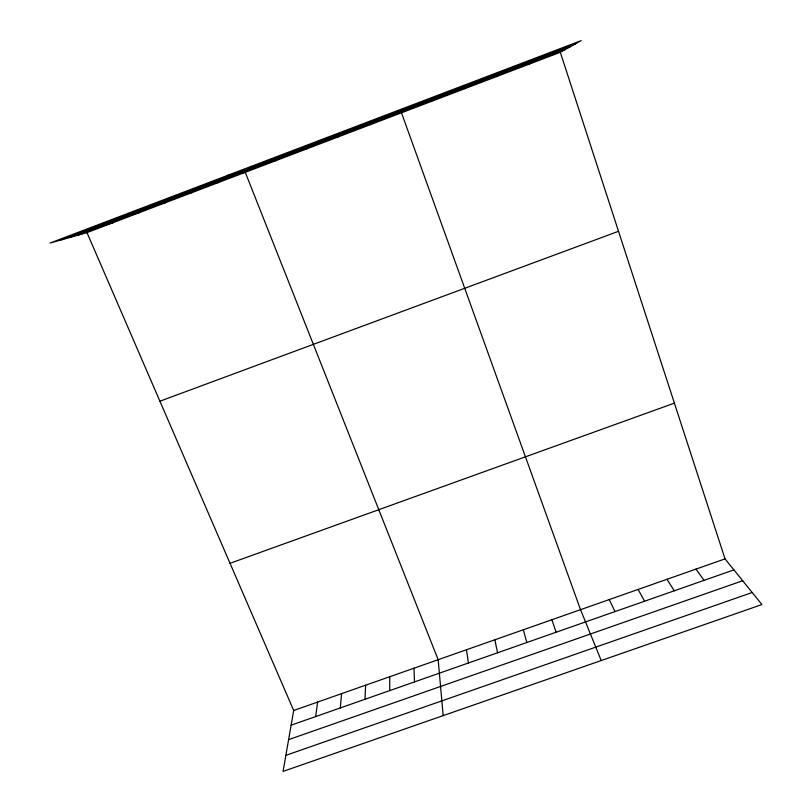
<?xml version="1.0" encoding="UTF-8"?>
<svg xmlns="http://www.w3.org/2000/svg" width="812" height="812" viewBox="0 0 812 812"><rect width="100%" height="100%" fill="white"/><g stroke="black" fill="none" stroke-linecap="round" stroke-linejoin="round"><path stroke-width="1.22" d="M389.699 690.606L389.77 676.721M364.964 699.284L365.654 685.196M340.289 707.932L341.608 693.641M315.675 716.57L317.614 702.076M86.985 232.618L293.69 710.48L283.063 771.4L761.91 604.564L725.045 558.889L560.31 52.293L581.219 40.6L50.09 243.052L86.985 232.618L560.31 52.293M402.63 108.676L401.483 112.797L580.529 609.68L601.215 660.552M433.029 100.779L434.237 99.44M464.697 88.721L466.839 87.016M496.457 76.612L499.542 74.552M528.328 64.473L532.367 62.047M59.895 240.271L575.657 43.716M69.426 237.581L570.247 46.731M78.165 235.104L565.294 49.502M159.913 401.209L618.521 231.298M230.029 563.315L674.396 403.138M293.69 710.48L725.045 558.889M291.132 725.177L733.916 569.882M288.605 739.651L742.675 580.732M285.865 755.353L752.176 592.506M105.103 224.843L113.183 222.63M132.123 214.551L139.451 212.632M159.223 204.228L165.79 202.594M186.395 193.875L192.211 192.525M213.647 183.492L218.702 182.436M227.34 175.493L245.265 172.317L438.165 659.709L443.179 715.616M272.913 160.908L276.303 160.492M304.967 148.697L307.443 148.626M337.112 136.446L338.685 136.72M369.379 124.155L370.028 124.784M695.975 569.111L704.055 580.357M666.977 579.291L674.285 590.801M638.08 589.451L644.606 601.205M609.264 599.581L615.019 611.588M551.886 619.739L556.108 632.243M523.334 629.777L526.795 642.525M494.863 639.785L497.563 652.777M466.474 649.762L468.422 662.998M413.937 668.225L414.506 681.907"/></g></svg>
